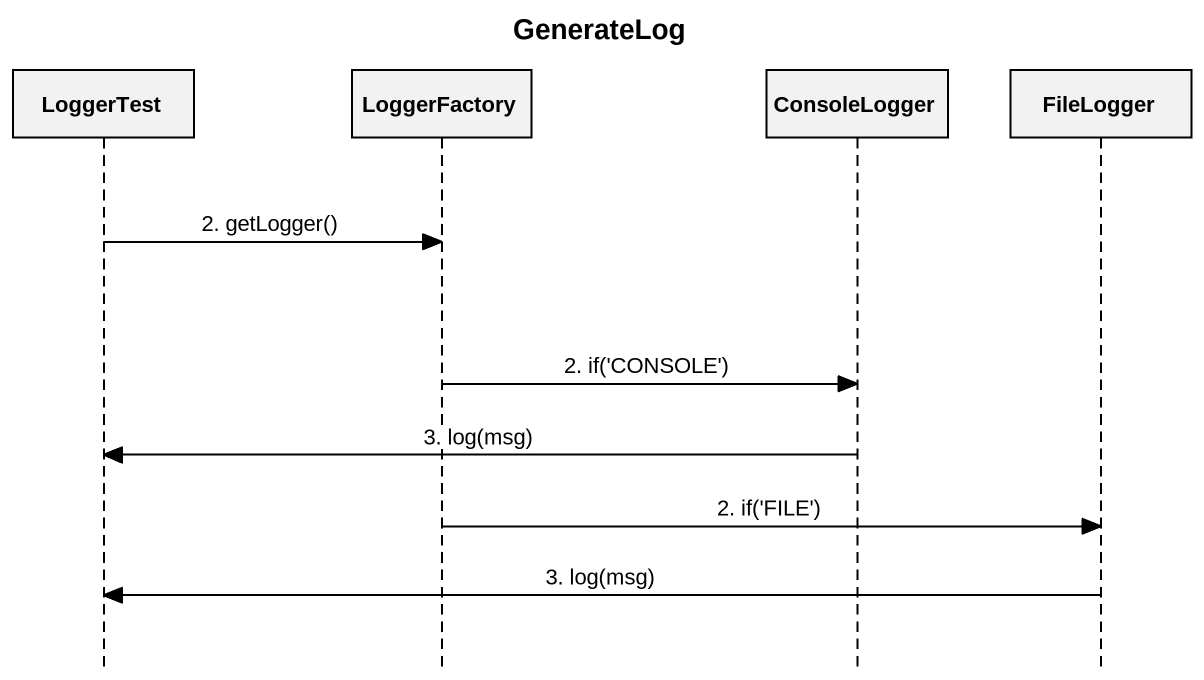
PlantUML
@startuml
title GenerateLog
hide footbox
participant LoggerTest
participant LoggerFactory
participant ConsoleLogger
participant FileLogger

LoggerTest -> LoggerFactory : 2. getLogger()
LoggerFactory -> ConsoleLogger : 2. if('CONSOLE')
ConsoleLogger -> LoggerTest : 3. log(msg)
LoggerFactory -> FileLogger : 2. if('FILE')
FileLogger -> LoggerTest : 3. log(msg)
@enduml
